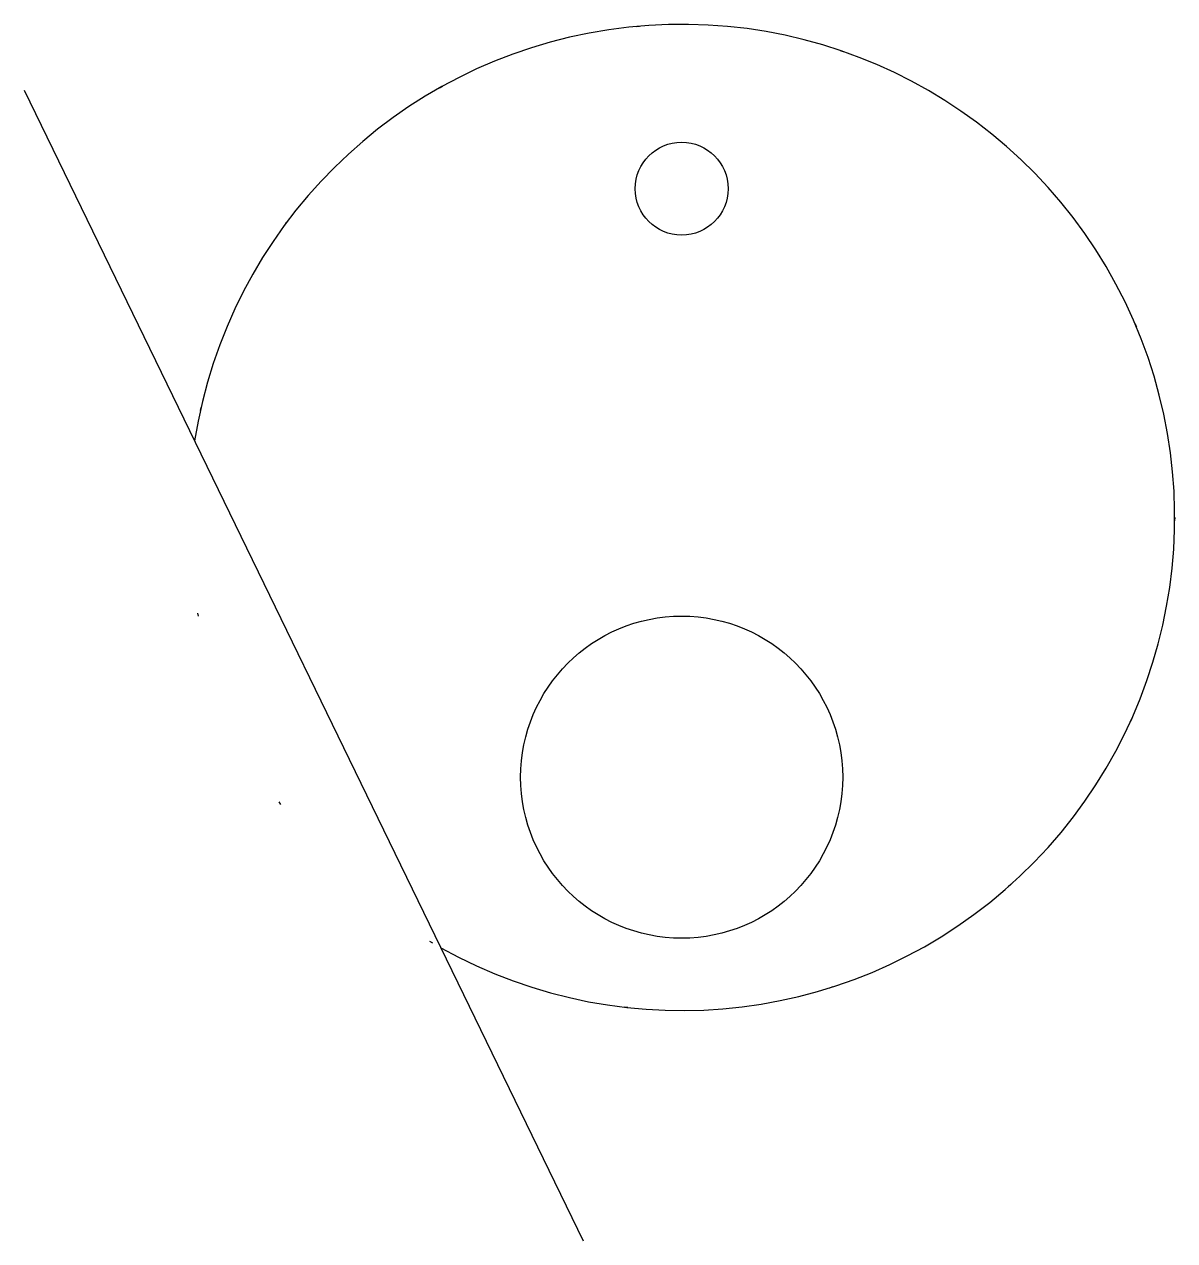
# Model space of a CAD drawing. Header units: millimetres. Extents: x 0 to 35, y -2 to 35.
import ezdxf

# ---------------------------------------------------------------- set-up
doc = ezdxf.new("R2010")
doc.units = ezdxf.units.MM
doc.header["$MEASUREMENT"] = 0
doc.linetypes.add('DOT', pattern=[6.3, 0.1, -6.2])
doc.layers.get('0').update_dxf_attribs({"lineweight": 25, "true_color": 0xffffff})

msp = doc.modelspace()

# ---------------------------------------------------------------- linework, layer by layer
msp.add_line((0, 33), (17, -2))
at = {"linetype": 'DOT'}
msp.add_circle((20, 20), 15, dxfattribs=at)
for centre, radius in [((20, 30), 1.414), ((20, 12.1), 4.9)]:
    msp.add_circle(centre, radius)
msp.add_arc((20, 20), 15, 240.7522, 171.0608)

doc.saveas('drawing.dxf')
